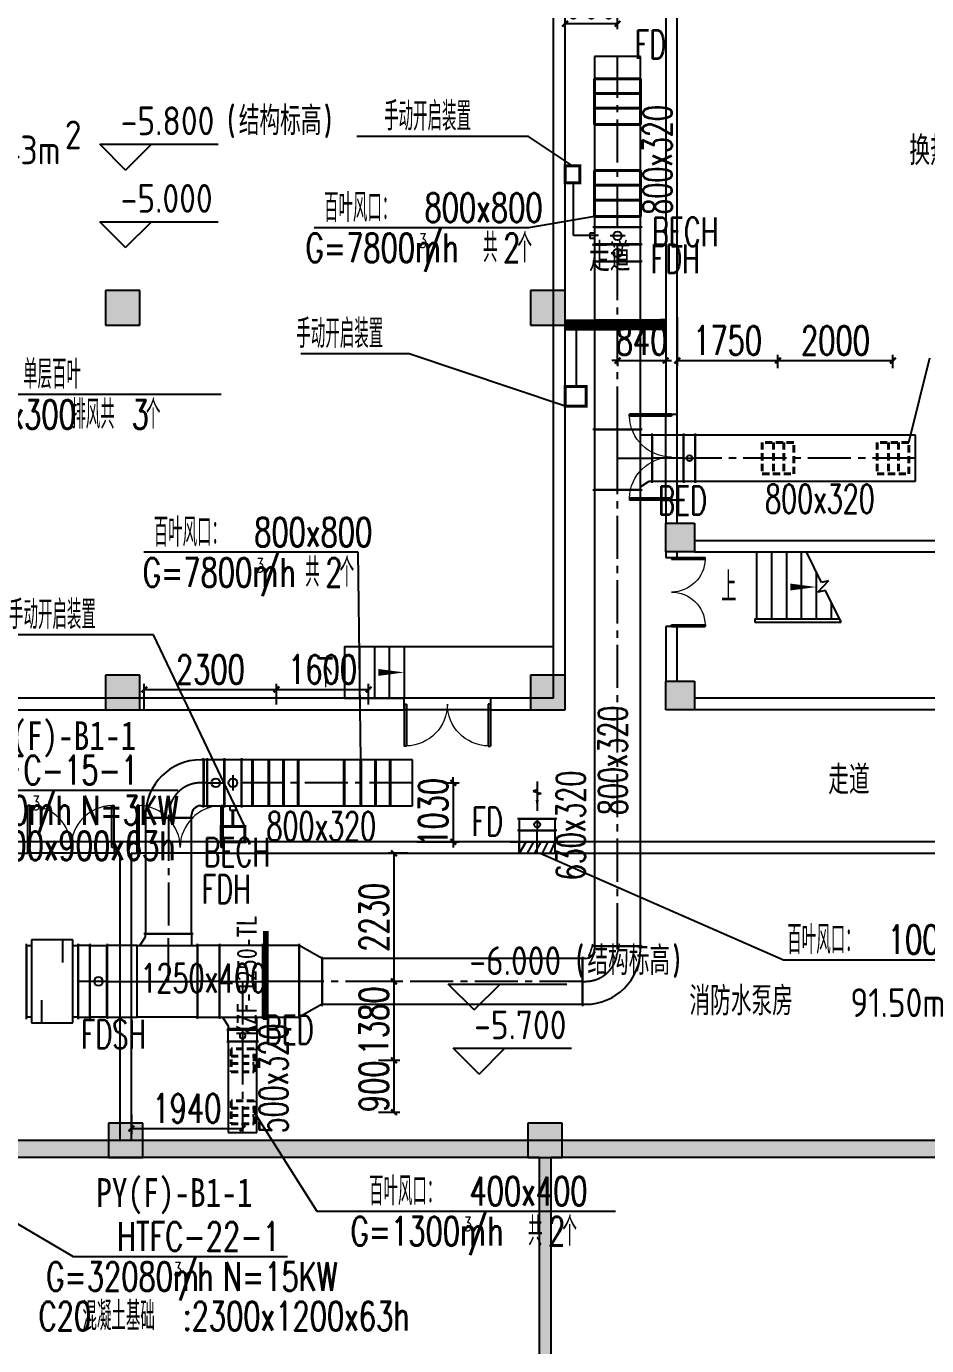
# Model space of a CAD drawing. Extents: x -70335 to 1144202, y 0 to 1100440.
# Drawn here: x 206316 to 221982, y 969083 to 992058 of the extents above; entities that cross this region are included whole.
import ezdxf
from ezdxf.enums import TextEntityAlignment as Align

# ---------------------------------------------------------------- set-up
doc = ezdxf.new("R2010")
doc.units = 0
doc.header["$LTSCALE"] = 1000
for name, pattern in [('3#-2016.03.21地下室建筑$0$HIDDEN2', [0.1875, 0.125, -0.0625]), ('CENTER2', [1.125, 0.75, -0.125, 0.125, -0.125]), ('DASH', [0.35, 0.25, -0.1])]:
    doc.linetypes.add(name, pattern=pattern)
for name, color, linetype in [('1-标注', 2, 'Continuous'), ('2-房间名称', 7, 'Continuous'), ('3-建筑', 7, 'Continuous'), ('3-淡显', 8, 'Continuous'), ('7-地暖标注', 7, 'Continuous'), ('A-WALL-MSNW', 253, 'Continuous'), ('DUCT-加压送风中心线', 5, 'CENTER2'), ('DUCT-加压送风法兰', 2, 'Continuous'), ('DUCT-加压送风管', 1, 'Continuous'), ('DUCT-加压送风管端线', 2, 'Continuous'), ('DUCT-加压送风阀门', 7, 'Continuous'), ('DUCT-排烟中心线', 5, 'CENTER2'), ('DUCT-排烟标注', 3, 'Continuous'), ('DUCT-排烟法兰', 4, 'Continuous'), ('DUCT-排烟管', 1, 'Continuous'), ('DUCT-排烟管端线', 4, 'Continuous'), ('DUCT-排烟阀门', 7, 'Continuous'), ('DUCT-排风风口', 7, 'Continuous'), ('FL', 7, 'Continuous'), ('L', 7, 'Continuous'), ('OTHER', 7, 'Continuous'), ('VRV-PIPE', 1, 'Continuous'), ('加压送风系统', 2, 'Continuous'), ('抗震支吊架', 2, 'Continuous'), ('标注-', 4, 'Continuous'), ('箭头', 7, 'Continuous')]:
    doc.layers.add(name, color=color, linetype=linetype)
doc.layers.add('阀门标注', color=6, linetype='Continuous', lineweight=0)
doc.styles.add('-黑体', font='', dxfattribs={"width": 0.8})
doc.styles.add('A_DIM', font='simplex.shx', dxfattribs={"width": 0.7, "bigfont": 'gbcbig.shx'})
doc.styles.add('kzcad', font='', dxfattribs={"width": 0.8})
doc.styles.get("Standard").update_dxf_attribs({"font": 'gbenor.shx', "bigfont": 'gbcbig.shx'})
doc.styles.add('XP-BZ', font='simplex.shx', dxfattribs={"width": 0.65, "bigfont": 'gbcbig.shx'})
doc.styles.add('设备标注', font='simplex.shx', dxfattribs={"width": 0.7, "bigfont": 'gbcbig.shx'})
doc.styles.get('-黑体').set_extended_font_data('SimHei')
doc.styles.get('kzcad').set_extended_font_data('SimSun')
doc.dimstyles.new('sm150', dxfattribs={"dimtxt": 500, "dimasz": 100, "dimexe": 100, "dimexo": 75, "dimgap": 100, "dimtad": 1, "dimdec": 0, "dimrnd": 10, "dimzin": 0, "dimdsep": 46, "dimtxsty": '设备标注', "dimblk": 'ARCHTICK', "dimcen": 0.09, "dimclrd": 4, "dimclre": 4, "dimclrt": 4, "dimadec": 0, "dimazin": 0, "dimtfac": 1, "dimtdec": 0, "dimtix": 1, "dimtmove": 2, "dimatfit": 3, "dimldrblk": 'ARCHTICK', "dimfxl": 800, "dimfxlon": 1, "dimtolj": 1, "dimtzin": 0, "dimarcsym": 0})

# ---------------------------------------------------------------- blocks, each defined once
blk = doc.blocks.new('_ArchTick')
at = {"color": 0, "linetype": 'ByBlock', "const_width": 0.4}
blk.add_lwpolyline([(-0.5, -0.5), (0.5, 0.5)], dxfattribs=at)
blk = doc.blocks.new('*D1126')
at = {"layer": '1-标注', "color": 4, "lineweight": -2, "transparency": 16777216}
for p, q in [((212954, 977657), (212613, 977657)), ((212713, 977657), (212713, 975426)), ((212737, 975426), (212613, 975426))]:
    blk.add_line(p, q, dxfattribs=at)
at = {"layer": 'Defpoints', "color": 0, "transparency": 16777216}
for p in [(213029, 977657), (212713, 975426), (213029, 975426, 3000)]:
    blk.add_point(p, dxfattribs=at)
at = {"layer": '1-标注', "color": 4, "lineweight": -2, "transparency": 16777216, "xscale": 100, "yscale": 100, "zscale": 100}
for p, rotation in [((212713, 977657), 90), ((212713, 975426), 270)]:
    blk.add_blockref('_ArchTick', p, dxfattribs=dict(at, rotation=rotation))
at = {"layer": '1-标注', "color": 4, "transparency": 16777216, "insert": (212363, 976542), "char_height": 500, "attachment_point": 5, "rotation": 90, "style": '设备标注'}
blk.add_mtext('\\A1;2230', dxfattribs=at)
blk = doc.blocks.new('*D1127')
at = {"layer": '1-标注', "color": 4, "lineweight": -2, "transparency": 16777216}
for p, q in [((212737, 975426), (212613, 975426)), ((212713, 975426), (212713, 974051)), ((212446, 974051), (212813, 974051))]:
    blk.add_line(p, q, dxfattribs=at)
at = {"layer": 'Defpoints', "color": 0, "transparency": 16777216}
for p in [(213029, 975426, 3000), (211475, 974051, 3000), (212713, 974051)]:
    blk.add_point(p, dxfattribs=at)
at = {"layer": '1-标注', "color": 4, "lineweight": -2, "transparency": 16777216, "xscale": 100, "yscale": 100, "zscale": 100}
for p, rotation in [((212713, 975426), 90), ((212713, 974051), 270)]:
    blk.add_blockref('_ArchTick', p, dxfattribs=dict(at, rotation=rotation))
at = {"layer": '1-标注', "color": 4, "transparency": 16777216, "insert": (212363, 974739), "char_height": 500, "attachment_point": 5, "rotation": 90, "style": '设备标注'}
blk.add_mtext('\\A1;1380', dxfattribs=at)
blk = doc.blocks.new('*D1128')
at = {"layer": '1-标注', "color": 4, "lineweight": -2, "transparency": 16777216}
for p, q in [((212446, 974051), (212813, 974051)), ((212713, 974051), (212713, 973147)), ((212446, 973147), (212813, 973147))]:
    blk.add_line(p, q, dxfattribs=at)
at = {"layer": 'Defpoints', "color": 0, "transparency": 16777216}
for p in [(211475, 974051, 3000), (211475, 973147, 3000), (212713, 973147)]:
    blk.add_point(p, dxfattribs=at)
at = {"layer": '1-标注', "color": 4, "lineweight": -2, "transparency": 16777216, "xscale": 100, "yscale": 100, "zscale": 100}
for p, rotation in [((212713, 974051), 90), ((212713, 973147), 270)]:
    blk.add_blockref('_ArchTick', p, dxfattribs=dict(at, rotation=rotation))
at = {"layer": '1-标注', "color": 4, "transparency": 16777216, "insert": (212363, 973599), "char_height": 500, "attachment_point": 5, "rotation": 90, "style": '设备标注'}
blk.add_mtext('\\A1;900', dxfattribs=at)
blk = doc.blocks.new('*D1129')
at = {"layer": '1-标注', "color": 4, "lineweight": -2, "transparency": 16777216}
for p, q in [((208367, 980157), (208367, 980610)), ((210668, 980246), (210668, 980610)), ((208367, 980510), (210668, 980510))]:
    blk.add_line(p, q, dxfattribs=at)
at = {"layer": 'Defpoints', "color": 0, "transparency": 16777216}
for p in [(210668, 980510), (208367, 980082), (210668, 979284, 3000)]:
    blk.add_point(p, dxfattribs=at)
at = {"layer": '1-标注', "color": 4, "lineweight": -2, "transparency": 16777216, "xscale": 100, "yscale": 100, "zscale": 100, "rotation": 180}
blk.add_blockref('_ArchTick', (208367, 980510), dxfattribs=at)
at = {"layer": '1-标注', "color": 4, "lineweight": -2, "transparency": 16777216, "xscale": 100, "yscale": 100, "zscale": 100}
blk.add_blockref('_ArchTick', (210668, 980510), dxfattribs=at)
at = {"layer": '1-标注', "color": 4, "transparency": 16777216, "insert": (209518, 980860), "char_height": 500, "attachment_point": 5, "style": '设备标注'}
blk.add_mtext('\\A1;2300', dxfattribs=at)
blk = doc.blocks.new('*D1130')
at = {"layer": '1-标注', "color": 4, "lineweight": -2, "transparency": 16777216}
for p, q in [((210668, 980321), (210668, 980610)), ((212271, 980246), (212271, 980610)), ((210668, 980510), (212271, 980510))]:
    blk.add_line(p, q, dxfattribs=at)
at = {"layer": 'Defpoints', "color": 0, "transparency": 16777216}
for p in [(212271, 980510), (210668, 980246), (212271, 979284, 3000)]:
    blk.add_point(p, dxfattribs=at)
at = {"layer": '1-标注', "color": 4, "lineweight": -2, "transparency": 16777216, "xscale": 100, "yscale": 100, "zscale": 100, "rotation": 180}
blk.add_blockref('_ArchTick', (210668, 980510), dxfattribs=at)
at = {"layer": '1-标注', "color": 4, "lineweight": -2, "transparency": 16777216, "xscale": 100, "yscale": 100, "zscale": 100}
blk.add_blockref('_ArchTick', (212271, 980510), dxfattribs=at)
at = {"layer": '1-标注', "color": 4, "transparency": 16777216, "insert": (211470, 980860), "char_height": 500, "attachment_point": 5, "style": '设备标注'}
blk.add_mtext('\\A1;1600', dxfattribs=at)
blk = doc.blocks.new('*D1131')
at = {"layer": '1-标注', "color": 4, "lineweight": -2, "transparency": 16777216}
for p, q in [((208142, 973102), (208142, 972765)), ((208142, 972865), (210078, 972865)), ((210078, 972914), (210078, 972965))]:
    blk.add_line(p, q, dxfattribs=at)
at = {"layer": 'Defpoints', "color": 0, "transparency": 16777216}
for p in [(208142, 973177), (210078, 972865), (210078, 972795, 3000)]:
    blk.add_point(p, dxfattribs=at)
at = {"layer": '1-标注', "color": 4, "lineweight": -2, "transparency": 16777216, "xscale": 100, "yscale": 100, "zscale": 100, "rotation": 180}
blk.add_blockref('_ArchTick', (208142, 972865), dxfattribs=at)
at = {"layer": '1-标注', "color": 4, "lineweight": -2, "transparency": 16777216, "xscale": 100, "yscale": 100, "zscale": 100}
blk.add_blockref('_ArchTick', (210078, 972865), dxfattribs=at)
at = {"layer": '1-标注', "color": 4, "transparency": 16777216, "insert": (209110, 973215), "char_height": 500, "attachment_point": 5, "style": '设备标注'}
blk.add_mtext('\\A1;1940', dxfattribs=at)
blk = doc.blocks.new('*D1132')
at = {"layer": '1-标注', "color": 4, "lineweight": -2, "transparency": 16777216}
for p, q in [((216604, 986238), (216504, 986238)), ((216604, 986258), (216604, 986138)), ((216604, 986238), (217442, 986238)), ((217442, 986317), (217442, 986138)), ((217442, 986238), (217542, 986238))]:
    blk.add_line(p, q, dxfattribs=at)
at = {"layer": 'Defpoints', "color": 0, "transparency": 16777216}
for p in [(216604, 986543, 3000), (217442, 986392), (217442, 986238)]:
    blk.add_point(p, dxfattribs=at)
at = {"layer": '1-标注', "color": 4, "lineweight": -2, "transparency": 16777216, "xscale": 100, "yscale": 100, "zscale": 100}
blk.add_blockref('_ArchTick', (216604, 986238), dxfattribs=at)
at = {"layer": '1-标注', "color": 4, "lineweight": -2, "transparency": 16777216, "xscale": 100, "yscale": 100, "zscale": 100, "rotation": 180}
blk.add_blockref('_ArchTick', (217442, 986238), dxfattribs=at)
at = {"layer": '1-标注', "color": 4, "transparency": 16777216, "insert": (217023, 986588), "char_height": 500, "attachment_point": 5, "style": '设备标注'}
blk.add_mtext('\\A1;840', dxfattribs=at)
blk = doc.blocks.new('*D1133')
at = {"layer": '1-标注', "color": 4, "lineweight": -2, "transparency": 16777216}
for p, q in [((217642, 986995), (217642, 986138)), ((217642, 986238), (219396, 986238)), ((219396, 986108), (219396, 986338))]:
    blk.add_line(p, q, dxfattribs=at)
at = {"layer": 'Defpoints', "color": 0, "transparency": 16777216}
for p in [(217642, 987070), (219396, 986238), (219396, 985652, 2600)]:
    blk.add_point(p, dxfattribs=at)
at = {"layer": '1-标注', "color": 4, "lineweight": -2, "transparency": 16777216, "xscale": 100, "yscale": 100, "zscale": 100, "rotation": 180}
blk.add_blockref('_ArchTick', (217642, 986238), dxfattribs=at)
at = {"layer": '1-标注', "color": 4, "lineweight": -2, "transparency": 16777216, "xscale": 100, "yscale": 100, "zscale": 100}
blk.add_blockref('_ArchTick', (219396, 986238), dxfattribs=at)
at = {"layer": '1-标注', "color": 4, "transparency": 16777216, "insert": (218519, 986588), "char_height": 500, "attachment_point": 5, "style": '设备标注'}
blk.add_mtext('\\A1;1750', dxfattribs=at)
blk = doc.blocks.new('*D1134')
at = {"layer": '1-标注', "color": 4, "lineweight": -2, "transparency": 16777216}
for p, q in [((219396, 986108), (219396, 986338)), ((219396, 986238), (221396, 986238)), ((221396, 986108), (221396, 986338))]:
    blk.add_line(p, q, dxfattribs=at)
at = {"layer": 'Defpoints', "color": 0, "transparency": 16777216}
for p in [(221396, 986238), (219396, 985652, 2600), (221396, 985652, 2600)]:
    blk.add_point(p, dxfattribs=at)
at = {"layer": '1-标注', "color": 4, "lineweight": -2, "transparency": 16777216, "xscale": 100, "yscale": 100, "zscale": 100, "rotation": 180}
blk.add_blockref('_ArchTick', (219396, 986238), dxfattribs=at)
at = {"layer": '1-标注', "color": 4, "lineweight": -2, "transparency": 16777216, "xscale": 100, "yscale": 100, "zscale": 100}
blk.add_blockref('_ArchTick', (221396, 986238), dxfattribs=at)
at = {"layer": '1-标注', "color": 4, "transparency": 16777216, "insert": (220396, 986588), "char_height": 500, "attachment_point": 5, "style": '设备标注'}
blk.add_mtext('\\A1;2000', dxfattribs=at)
blk = doc.blocks.new('*D1136')
at = {"layer": '1-标注', "color": 4, "lineweight": -2, "transparency": 16777216}
for p, q in [((213610, 978884), (213845, 978884)), ((213745, 978884), (213745, 978984)), ((213745, 978884), (213745, 977857)), ((213110, 977857), (213845, 977857)), ((213745, 977857), (213745, 977757))]:
    blk.add_line(p, q, dxfattribs=at)
at = {"layer": 'Defpoints', "color": 0, "transparency": 16777216}
for p in [(213035, 978884, 3000), (213035, 977857), (213745, 977857)]:
    blk.add_point(p, dxfattribs=at)
at = {"layer": '1-标注', "color": 4, "lineweight": -2, "transparency": 16777216, "xscale": 100, "yscale": 100, "zscale": 100}
for p, rotation in [((213745, 978884), 270), ((213745, 977857), 90)]:
    blk.add_blockref('_ArchTick', p, dxfattribs=dict(at, rotation=rotation))
at = {"layer": '1-标注', "color": 4, "transparency": 16777216, "insert": (213395, 978370), "char_height": 500, "attachment_point": 5, "rotation": 90, "style": '设备标注'}
blk.add_mtext('\\A1;1030', dxfattribs=at)
blk = doc.blocks.new('A$C7F19734B')
at = {"layer": 'FL'}
blk.add_line((64, 0), (64, 479), dxfattribs=at)
at = {"layer": 'L'}
blk.add_solid([(88, 303), (39, 303), (64, 479)], dxfattribs=at)
at = {"layer": 'OTHER'}
for p, q in [((-2, 195), (64, 216)), ((130, 159), (-2, 195)), ((64, 138), (130, 159))]:
    blk.add_line(p, q, dxfattribs=at)
blk = doc.blocks.new('A$C6E3E0467')
at = {"layer": '箭头', "color": 7, "xscale": -2.1260625, "yscale": 2.1260625, "zscale": 2.1260625, "rotation": 270}
blk.add_blockref('A$C7F19734B', (0, 0), dxfattribs=at)
blk = doc.blocks.new('$DorLib2D$00000002')
for p, q in [((-0.5, 0), (-0.5, 0.4875)), ((-0.475, 0.4875), (-0.5, 0.4875)), ((-0.475, 0), (-0.475, 0.4875)), ((0.475, 0), (0.475, 0.4875)), ((0.475, 0.4875), (0.5, 0.4875)), ((0.5, 0), (0.5, 0.4875)), ((-0.5, 0), (-0.475, 0)), ((0.5, 0), (0.475, 0))]:
    blk.add_line(p, q)
at = {"lineweight": 13}
for centre, start, end in [((-0.4875, 0), 0, 88.53072), ((0.4875, 0), 91.46928, 180)]:
    blk.add_arc(centre, 0.4875, start, end, dxfattribs=at)
blk = doc.blocks.new('*D2921')
at = {"layer": '1-标注', "color": 4, "lineweight": -2, "transparency": 16777216}
for p, q in [((222707, 984538), (223056, 984538)), ((222956, 984538), (222956, 983107)), ((222156, 983107), (223056, 983107))]:
    blk.add_line(p, q, dxfattribs=at)
at = {"layer": 'Defpoints', "color": 0, "transparency": 16777216}
for p in [(221792, 984538, 3000), (221792, 983107), (222956, 983107)]:
    blk.add_point(p, dxfattribs=at)
at = {"layer": '1-标注', "color": 4, "lineweight": -2, "transparency": 16777216, "xscale": 100, "yscale": 100, "zscale": 100}
for p, rotation in [((222956, 984538), 90), ((222956, 983107), 270)]:
    blk.add_blockref('_ArchTick', p, dxfattribs=dict(at, rotation=rotation))
at = {"layer": '1-标注', "color": 4, "transparency": 16777216, "insert": (222606, 983822), "char_height": 500, "attachment_point": 5, "rotation": 90, "style": '设备标注'}
blk.add_mtext('\\A1;1430', dxfattribs=at)
blk = doc.blocks.new('*D2927')
at = {"layer": '1-标注', "color": 4, "lineweight": -2, "transparency": 16777216}
for p, q in [((215692, 991737), (215692, 992204)), ((216604, 992104), (215692, 992104)), ((216604, 992008), (216604, 992204))]:
    blk.add_line(p, q, dxfattribs=at)
at = {"layer": 'Defpoints', "color": 0, "transparency": 16777216}
for p in [(215692, 992104), (215692, 991662), (216604, 991534, 3000)]:
    blk.add_point(p, dxfattribs=at)
at = {"layer": '1-标注', "color": 4, "lineweight": -2, "transparency": 16777216, "xscale": 100, "yscale": 100, "zscale": 100, "rotation": 180}
blk.add_blockref('_ArchTick', (215692, 992104), dxfattribs=at)
at = {"layer": '1-标注', "color": 4, "lineweight": -2, "transparency": 16777216, "xscale": 100, "yscale": 100, "zscale": 100}
blk.add_blockref('_ArchTick', (216604, 992104), dxfattribs=at)
at = {"layer": '1-标注', "color": 4, "transparency": 16777216, "insert": (216148, 992454), "char_height": 500, "attachment_point": 5, "style": '设备标注'}
blk.add_mtext('\\A1;900', dxfattribs=at)
blk = doc.blocks.new('00000593Cent')
at = {"lineweight": -2}
blk.add_line((-218.75, 0), (218.75, 0), dxfattribs=at)
at = {"color": 0, "linetype": 'ByBlock', "lineweight": -2}
blk.add_circle((0, 0), 125, dxfattribs=at)
blk = doc.blocks.new('00000593Body')
at = {"color": 0, "linetype": 'ByBlock', "lineweight": -2}
for p, q in [((250, 500), (-250, 500)), ((-250, -500), (-250, 500)), ((250, -500), (250, 500)), ((-250, -500), (250, -500))]:
    blk.add_line(p, q, dxfattribs=at)
blk = doc.blocks.new('00000596Cent')
at = {"lineweight": -2}
blk.add_line((0, 218.75), (0, -218.75), dxfattribs=at)
at = {"color": 0, "linetype": 'ByBlock', "lineweight": -2}
blk.add_circle((0, 0), 125, dxfattribs=at)
blk = doc.blocks.new('00000596Body')
at = {"color": 0, "linetype": 'ByBlock', "lineweight": -2}
for p, q in [((-250, -500), (-250, 500)), ((250, 500), (-250, 500)), ((250, -500), (250, 500)), ((-250, -500), (250, -500)), ((-83, -600), (-83, -500)), ((83, -500), (83, -600)), ((83, -600), (-83, -600))]:
    blk.add_line(p, q, dxfattribs=at)
blk = doc.blocks.new('00000599Cent')
for p, q in [((-200, 600), (-200, -600)), ((200, 600), (-200, 600)), ((100, 600), (100, 270)), ((200, -600), (200, 600)), ((-100, -600), (-100, -270)), ((-200, -600), (200, -600))]:
    blk.add_line(p, q)
blk = doc.blocks.new('00000599Body')
for p, q in [((-250, -525), (-250, 525)), ((250, 525), (250, -525)), ((-250, 500), (-200, 500)), ((200, 500), (250, 500)), ((-200, -500), (-250, -500)), ((250, -500), (200, -500))]:
    blk.add_line(p, q)
blk = doc.blocks.new('$风口$00000150')
for p, q in [((200, 450), (200, -450)), ((0, 300), (0, -300)), ((0, 300), (200, 300)), ((0, 295), (200, 184)), ((0, 159), (200, 55)), ((0, 36), (200, -65)), ((0, -88), (200, -184)), ((0, -218), (193, -300)), ((0, -300), (200, -300))]:
    blk.add_line(p, q)

msp = doc.modelspace()

# ---------------------------------------------------------------- hatches: boundary and pattern name
at = {"layer": '3-淡显'}
h = msp.add_hatch(color=256, dxfattribs=at)
h.dxf.hatch_style = 1
h.paths.add_polyline_path([(208291.7, 987456.6), (207691.7, 987456.6), (207691.7, 986856.6), (208291.7, 986856.6)])
h = msp.add_hatch(color=256, dxfattribs=at)
h.dxf.hatch_style = 1
h.paths.add_polyline_path([(215691.7, 987456.6), (215091.7, 987456.6), (215091.7, 986856.6), (215691.7, 986856.6)])
h = msp.add_hatch(color=256, dxfattribs=at)
h.dxf.hatch_style = 1
h.paths.add_polyline_path([(217441.7, 983406.6), (217441.7, 982906.6), (217941.7, 982906.6), (217941.7, 983406.6)])
for points in [[(217441.7, 982906.6), (217941.7, 982906.6), (217941.7, 983406.6), (217441.7, 983406.6)], [(217441.7, 980156.6), (217941.7, 980156.6), (217941.7, 980656.6), (217441.7, 980656.6)], [(208041.7, 972356.6), (208041.7, 972656.6), (201041.7, 972656.6), (201041.7, 972356.6)], [(215341.7, 972456.6), (215341.7, 972656.6), (208041.7, 972656.6), (208041.7, 972356.6), (215241.7, 972356.6)], [(223208.4, 972456.6), (223241.7, 972656.6), (215341.7, 972656.6), (215341.7, 972456.6), (215441.7, 972356.6), (223041.7, 972356.6)], [(215341.7, 972456.6), (215241.7, 972356.6), (215241.7, 967306.6), (215441.7, 967056.6), (215441.7, 972356.6)]]:
    msp.add_hatch(color=256, dxfattribs=at).paths.add_polyline_path(points)
h = msp.add_hatch(color=256, dxfattribs=at)
h.dxf.hatch_style = 1
h.paths.add_polyline_path([(208291.7, 980756.6), (207691.7, 980756.6), (207691.7, 980156.6), (208291.7, 980156.6)])
h = msp.add_hatch(color=256, dxfattribs=at)
h.dxf.hatch_style = 1
h.paths.add_polyline_path([(215691.7, 980756.6), (215091.7, 980756.6), (215091.7, 980156.6), (215691.7, 980156.6)])
h = msp.add_hatch(color=256, dxfattribs=at)
h.dxf.hatch_style = 1
h.paths.add_polyline_path([(217441.7, 980156.6), (217941.7, 980156.6), (217941.7, 980656.6), (217441.7, 980656.6)])
h = msp.add_hatch(color=256, dxfattribs=at)
h.dxf.hatch_style = 1
h.paths.add_polyline_path([(208341.7, 972956.6), (207741.7, 972956.6), (207741.7, 972356.6), (208341.7, 972356.6)])
h = msp.add_hatch(color=256, dxfattribs=at)
h.dxf.hatch_style = 1
h.paths.add_polyline_path([(215641.7, 972956.6), (215041.7, 972956.6), (215041.7, 972356.6), (215641.7, 972356.6)])

# ---------------------------------------------------------------- linework, layer by layer
at = {"color": 3, "lineweight": 40}
for p, q in [((217004.4, 991147.4, 3000), (216204.4, 991147.4, 3000)), ((216204.4, 991147.4, 3000), (216204.4, 990347.4, 3000)), ((217004.4, 990347.4, 3000), (217004.4, 991147.4, 3000)), ((216204.4, 990890.5, 3000), (217004.4, 990890.5, 3000)), ((216204.4, 990633.7, 3000), (217004.4, 990633.7, 3000)), ((216204.4, 990347.4, 3000), (217004.4, 990347.4, 3000)), ((217004.4, 989547.4, 3000), (216204.4, 989547.4, 3000)), ((216204.4, 989547.4, 3000), (216204.4, 988747.4, 3000)), ((217004.4, 988747.4, 3000), (217004.4, 989547.4, 3000)), ((216204.4, 989290.5, 3000), (217004.4, 989290.5, 3000)), ((216204.4, 989033.7, 3000), (217004.4, 989033.7, 3000)), ((216204.4, 988747.4, 3000), (217004.4, 988747.4, 3000)), ((210248.1, 979284.2, 3000), (210248.1, 978484.2, 3000)), ((210534.4, 979284.2, 3000), (210534.4, 978484.2, 3000)), ((210791.2, 979284.2, 3000), (210791.2, 978484.2, 3000)), ((211048.1, 978484.2, 3000), (211048.1, 979284.2, 3000)), ((211848.1, 979284.2, 3000), (211848.1, 978484.2, 3000)), ((212134.4, 979284.2, 3000), (212134.4, 978484.2, 3000)), ((212391.2, 979284.2, 3000), (212391.2, 978484.2, 3000)), ((212648.1, 978484.2, 3000), (212648.1, 979284.2, 3000))]:
    msp.add_line(p, q, dxfattribs=at)
at = {"color": 3, "linetype": '3#-2016.03.21地下室建筑$0$HIDDEN2', "lineweight": 40}
for p, q in [((219121.4, 984812.8, 2600), (219121.4, 984262.8, 2600)), ((219671.4, 984812.8, 2600), (219121.4, 984812.8, 2600)), ((219318.3, 984812.8, 2600), (219318.3, 984262.8, 2600)), ((219494.8, 984812.8, 2600), (219494.8, 984262.8, 2600)), ((219671.4, 984262.8, 2600), (219671.4, 984812.8, 2600)), ((221121.4, 984812.8, 2600), (221121.4, 984262.8, 2600)), ((221671.4, 984812.8, 2600), (221121.4, 984812.8, 2600)), ((221318.3, 984812.8, 2600), (221318.3, 984262.8, 2600)), ((221494.8, 984812.8, 2600), (221494.8, 984262.8, 2600)), ((221671.4, 984262.8, 2600), (221671.4, 984812.8, 2600)), ((219121.4, 984262.8, 2600), (219671.4, 984262.8, 2600)), ((221121.4, 984262.8, 2600), (221671.4, 984262.8, 2600)), ((210278.1, 974251.1, 3000), (209878.1, 974251.1, 3000)), ((209878.1, 974251.1, 3000), (209878.1, 973851.1, 3000)), ((210278.1, 973851.1, 3000), (210278.1, 974251.1, 3000)), ((209878.1, 974122.7, 3000), (210278.1, 974122.7, 3000)), ((209878.1, 973994.2, 3000), (210278.1, 973994.2, 3000)), ((209878.1, 973851.1, 3000), (210278.1, 973851.1, 3000)), ((210278.1, 973347.2, 3000), (209878.1, 973347.2, 3000)), ((209878.1, 973347.2, 3000), (209878.1, 972947.2, 3000)), ((210278.1, 972947.2, 3000), (210278.1, 973347.2, 3000)), ((209878.1, 973218.8, 3000), (210278.1, 973218.8, 3000)), ((209878.1, 973090.4, 3000), (210278.1, 973090.4, 3000)), ((209878.1, 972947.2, 3000), (210278.1, 972947.2, 3000))]:
    msp.add_line(p, q, dxfattribs=at)
at = {"layer": '2-房间名称'}
for p, q in [((208041.7, 989555.8), (207591.7, 990005.8)), ((207591.7, 990005.8), (209651.7, 990005.8)), ((208041.7, 989555.8), (208491.7, 990005.8)), ((208041.7, 988204.6), (207591.7, 988654.6)), ((207591.7, 988654.6), (209651.7, 988654.6)), ((208041.7, 988204.6), (208491.7, 988654.6)), ((214108.6, 974929), (213658.6, 975379)), ((213658.6, 975379), (215718.6, 975379)), ((214108.6, 974929), (214558.6, 975379)), ((214193.1, 973811), (213743.1, 974261)), ((213743.1, 974261), (215803.1, 974261)), ((214193.1, 973811), (214643.1, 974261))]:
    msp.add_line(p, q, dxfattribs=at)
at = {"layer": '3-建筑'}
for p, q in [((215691.7, 980156.6), (215691.7, 998306.6)), ((215491.7, 980356.6), (215491.7, 998106.6)), ((217441.7, 995906.6), (217441.7, 985306.6)), ((217641.7, 985306.6), (217641.7, 995906.6)), ((217441.7, 985306.6), (217641.7, 985306.6)), ((217441.7, 983806.6), (217441.7, 985306.6)), ((217641.7, 983806.6), (217641.7, 985306.6)), ((217641.7, 983806.6), (217441.7, 983806.6)), ((217441.7, 983806.6), (217441.7, 983406.6)), ((217641.7, 983406.6), (217641.7, 983806.6)), ((217441.7, 982906.6), (217441.7, 982806.6)), ((217641.7, 982806.6), (217641.7, 982906.6)), ((217941.7, 983106.6), (223841.7, 983106.6)), ((217941.7, 982906.6), (223641.7, 982906.6)), ((219021.7, 982906.6), (219890.4, 982906.6)), ((219021.7, 982906.6), (219021.7, 981741.6)), ((219281.7, 982906.6), (219281.7, 981741.6)), ((219541.7, 982906.6), (219541.7, 981741.6)), ((219801.7, 982906.6), (219801.7, 981741.6)), ((220152, 982374.8), (219890.4, 982906.6)), ((217441.7, 982806.6), (217641.7, 982806.6)), ((220061.7, 982558.4), (220061.7, 981741.6)), ((220090.1, 982205.2), (220276.3, 982399.3)), ((220222.5, 982231.4), (220090.1, 982205.2)), ((220276.3, 982399.3), (220152, 982374.8)), ((220493, 981681.6), (220222.5, 982231.4)), ((220321.7, 982029.9), (220321.7, 981741.6)), ((217641.7, 981606.6), (217441.7, 981606.6)), ((217441.7, 981606.6), (217441.7, 980656.6)), ((217641.7, 980656.6), (217641.7, 981606.6)), ((218991.7, 981741.6), (220463.5, 981741.6)), ((218991.7, 981741.6), (218991.7, 981681.6)), ((218991.7, 981681.6), (220493, 981681.6)), ((219021.7, 981681.6), (220493, 981681.6)), ((211851.7, 981256.6), (215491.7, 981256.6)), ((211851.7, 981256.6), (212891.7, 981256.6)), ((211851.7, 981256.6), (211851.7, 980356.6)), ((212111.7, 981256.6), (212111.7, 980356.6)), ((212371.7, 981256.6), (212371.7, 980356.6)), ((212631.7, 981256.6), (212631.7, 980356.6)), ((212891.7, 981256.6), (212891.7, 980356.6)), ((212891.7, 980356.6), (200341.7, 980356.6)), ((200341.7, 980156.6), (212891.7, 980156.6)), ((211851.7, 980356.6), (212891.7, 980356.6)), ((214391.7, 980356.6), (212891.7, 980356.6)), ((212891.7, 980156.6), (212891.7, 980356.6)), ((214391.7, 980156.6), (212891.7, 980156.6)), ((215491.7, 980356.6), (214391.7, 980356.6)), ((214391.7, 980356.6), (214391.7, 980156.6)), ((214391.7, 980156.6), (215691.7, 980156.6)), ((223641.7, 980356.6), (217941.7, 980356.6)), ((223741.7, 980156.6), (217941.7, 980156.6)), ((206341.7, 977856.6), (201041.7, 977856.6)), ((206341.7, 977656.6), (206341.7, 977856.6)), ((207841.7, 977856.6), (206341.7, 977856.6)), ((208041.7, 977856.6), (207841.7, 977856.6)), ((207841.7, 977856.6), (207841.7, 977656.6)), ((208241.7, 977856.6), (208041.7, 977856.6)), ((208241.7, 977656.6), (208241.7, 977856.6)), ((209741.7, 977856.6), (208241.7, 977856.6)), ((224241.7, 977856.6), (209741.7, 977856.6)), ((209741.7, 977856.6), (209741.7, 977656.6)), ((201141.7, 977656.6), (206341.7, 977656.6)), ((207841.7, 977656.6), (206341.7, 977656.6)), ((207841.7, 977656.6), (207941.7, 977656.6)), ((207941.7, 977656.6), (207941.7, 972656.6)), ((208141.7, 977656.6), (208241.7, 977656.6)), ((208141.7, 977656.6), (208141.7, 972656.6)), ((209741.7, 977656.6), (208241.7, 977656.6)), ((209741.7, 977656.6), (224241.7, 977656.6)), ((208041.7, 972656.6), (201041.7, 972656.6)), ((215341.7, 972656.6), (208041.7, 972656.6)), ((223241.7, 972656.6), (215341.7, 972656.6)), ((208041.7, 972356.6), (201041.7, 972356.6)), ((215241.7, 972356.6), (208041.7, 972356.6)), ((215241.7, 972356.6), (215241.7, 967306.6)), ((215441.7, 972356.6), (215441.7, 967056.6)), ((223041.7, 972356.6), (215441.7, 972356.6))]:
    msp.add_line(p, q, dxfattribs=at)
for points in [[(218891.7, 982294.1, 0, 0, 0), (220061.7, 982294.1, 0, 120, 0), (219611.7, 982294.1, 0, 0, 0)], [(211851.7, 980806.6, 0, 0, 0), (212891.7, 980806.6, 0, 120, 0), (212441.7, 980806.6, 0, 0, 0)]]:
    msp.add_lwpolyline(points, format="xyseb", dxfattribs=at)
at = {"layer": '3-淡显'}
for p, q in [((208291.7, 987456.6), (207691.7, 987456.6)), ((207691.7, 987456.6), (207691.7, 986856.6)), ((208291.7, 986856.6), (208291.7, 987456.6)), ((215691.7, 987456.6), (215091.7, 987456.6)), ((215091.7, 987456.6), (215091.7, 986856.6)), ((215691.7, 986856.6), (215691.7, 987456.6)), ((207691.7, 986856.6), (208291.7, 986856.6)), ((215091.7, 986856.6), (215691.7, 986856.6)), ((217441.7, 982906.6), (217441.7, 983406.6)), ((217441.7, 983406.6), (217941.7, 983406.6)), ((217941.7, 983406.6), (217941.7, 982906.6)), ((217941.7, 982906.6), (217441.7, 982906.6)), ((208291.7, 980756.6), (207691.7, 980756.6)), ((207691.7, 980756.6), (207691.7, 980156.6)), ((208291.7, 980156.6), (208291.7, 980756.6)), ((215691.7, 980756.6), (215091.7, 980756.6)), ((215091.7, 980756.6), (215091.7, 980156.6)), ((215691.7, 980156.6), (215691.7, 980756.6)), ((217441.7, 980156.6), (217441.7, 980656.6)), ((217441.7, 980656.6), (217941.7, 980656.6)), ((217941.7, 980656.6), (217941.7, 980156.6)), ((207691.7, 980156.6), (208291.7, 980156.6)), ((215091.7, 980156.6), (215691.7, 980156.6)), ((217941.7, 980156.6), (217441.7, 980156.6)), ((208341.7, 972956.6), (207741.7, 972956.6)), ((207741.7, 972956.6), (207741.7, 972356.6)), ((208341.7, 972356.6), (208341.7, 972956.6)), ((215641.7, 972956.6), (215041.7, 972956.6)), ((215041.7, 972956.6), (215041.7, 972356.6)), ((215641.7, 972356.6), (215641.7, 972956.6)), ((207741.7, 972356.6), (208341.7, 972356.6)), ((215041.7, 972356.6), (215641.7, 972356.6))]:
    msp.add_line(p, q, dxfattribs=at)
at = {"layer": 'A-WALL-MSNW', "color": 4, "linetype": 'DASH', "ltscale": 2, "const_width": 200}
msp.add_lwpolyline([(215691.7, 986856.6), (217441.7, 986865.4)], dxfattribs=at)
at = {"layer": 'DUCT-加压送风中心线'}
for p, q in [((216604.4, 988562.6), (216604.4, 991534)), ((216604.4, 985038), (216604.4, 987961.6)), ((216604.4, 984537.8), (216604.4, 985037.8)), ((216604.4, 983987.8), (216604.4, 984537.8)), ((216604.4, 984537.8), (217204.4, 984537.8)), ((217754.1, 984537.8), (217204.6, 984537.8)), ((221791.5, 984537.8), (217954.5, 984537.8)), ((216604.4, 976036.6), (216604.4, 983987.6)), ((209400.6, 978884.2), (209350.6, 978884.2)), ((209459.9, 978884.2), (209400.8, 978884.2)), ((213034.7, 978884.2), (210060.7, 978884.2)), ((208790.6, 978324.2), (208790.6, 978274.2)), ((208790.6, 978274), (208790.6, 976251.6)), ((208790.6, 975426.4), (208790.6, 976251.4)), ((216604.4, 975986.4), (216604.4, 976036.4)), ((207418.2, 975426.4), (207216.1, 975426.4)), ((207718.6, 975426.4), (208240.6, 975426.4)), ((208240.6, 975426.4), (208790.6, 975426.4)), ((208790.6, 975426.4), (209290.6, 975426.4)), ((209677.9, 975426.4), (209290.8, 975426.4)), ((209678.1, 975426.4), (210078.1, 975426.4)), ((210078.1, 975426.4), (210428.1, 975426.4)), ((210078.1, 975426.4), (210078.1, 974601.4)), ((211063.1, 975426.4), (210428.3, 975426.4)), ((211463.3, 975426.4), (211063.3, 975426.4)), ((215994.2, 975426.4), (211463.5, 975426.4)), ((215994.4, 975426.4), (216044.4, 975426.4)), ((210078.1, 974580.4), (210078.1, 974601.4)), ((210078.1, 974380), (210078.1, 972795))]:
    msp.add_line(p, q, dxfattribs=at)
for centre, start, end in [((209350.6, 978324.2), 90, 180), ((216044.4, 975986.4), 270, 360)]:
    msp.add_arc(centre, 560, start, end, dxfattribs=at)
at = {"layer": 'DUCT-加压送风法兰'}
for p, q in [((217034.4, 988562.5), (216174.4, 988562.5)), ((217034.4, 988262.3), (216174.4, 988262.3)), ((217034.4, 988262.1), (216174.4, 988262.1)), ((217034.4, 988261.9), (216174.4, 988261.9)), ((217034.4, 987961.7), (216174.4, 987961.7)), ((217034.4, 985037.9), (216174.4, 985037.9)), ((217204.5, 984107.8), (217204.5, 984967.8)), ((217754.2, 984967.8), (217754.2, 984107.8)), ((217954.4, 984967.8), (217954.4, 984107.8)), ((216174.4, 983987.7), (217034.4, 983987.7)), ((209400.7, 978454.2), (209400.7, 979314.2)), ((209460, 979314.2), (209460, 978454.2)), ((209760.2, 979314.2), (209760.2, 978454.2)), ((209760.4, 979314.2), (209760.4, 978454.2)), ((210060.6, 979314.2), (210060.6, 978454.2)), ((208360.6, 978274.1), (209220.6, 978274.1)), ((209220.6, 976251.5), (208360.6, 976251.5)), ((207216, 974771.4), (207216, 976081.4)), ((207418.3, 976081.4), (207418.3, 974771.4)), ((207718.5, 976081.4), (207718.5, 974771.4)), ((209290.7, 974771.4), (209290.7, 976081.4)), ((209678, 976081.4), (209678, 974771.4)), ((210428.2, 974771.4), (210428.2, 976081.4)), ((211063.2, 976081.4), (211063.2, 974771.4)), ((217034.4, 976036.5), (216174.4, 976036.5)), ((211463.4, 974996.4), (211463.4, 975856.4)), ((215994.3, 975856.4), (215994.3, 974996.4)), ((209803.1, 974580.5), (210353.1, 974580.5)), ((210353.1, 974580.3), (209803.1, 974580.3)), ((210353.1, 974380.3), (209803.1, 974380.3)), ((210353.1, 974380.1), (209803.1, 974380.1)), ((209803.1, 974380.1), (210353.1, 974380.1))]:
    msp.add_line(p, q, dxfattribs=at)
at = {"layer": 'DUCT-加压送风管'}
for p, q in [((217004.4, 991534), (216204.4, 991534)), ((216204.4, 991534), (216204.4, 988562.6)), ((217004.4, 988562.6), (217004.4, 991534)), ((216204.4, 988562.6), (217004.4, 988562.6)), ((217004.4, 987961.6), (216204.4, 987961.6)), ((216204.4, 987961.6), (216204.4, 985038)), ((217004.4, 985038), (217004.4, 987961.6)), ((216204.4, 985038), (217004.4, 985038)), ((216204.4, 985037.8), (216204.4, 983987.8)), ((217004.4, 984937.8), (217004.4, 985037.8)), ((217204.4, 984937.8), (217004.4, 984937.8)), ((217004.4, 984037.8), (217004.4, 984937.8)), ((217754.1, 984937.8), (217204.6, 984937.8)), ((217204.6, 984937.8), (217204.6, 984137.8)), ((217754.1, 984137.8), (217754.1, 984937.8)), ((221791.5, 984937.8), (217954.5, 984937.8)), ((217954.5, 984937.8), (217954.5, 984137.8)), ((221791.5, 984137.8), (221791.5, 984937.8)), ((217004.4, 984037.8), (217154.4, 984137.8)), ((217154.4, 984137.8), (217204.4, 984137.8)), ((217204.6, 984137.8), (217754.1, 984137.8)), ((217954.5, 984137.8), (221791.5, 984137.8)), ((217004.4, 983987.6), (216204.4, 983987.6)), ((216204.4, 983987.6), (216204.4, 976036.6)), ((217004.4, 983987.8), (217004.4, 984037.8)), ((217004.4, 976036.6), (217004.4, 983987.6)), ((209400.6, 979284.2), (209350.6, 979284.2)), ((209459.9, 979284.2), (209400.8, 979284.2)), ((209400.8, 979284.2), (209400.8, 978484.2)), ((209459.9, 978484.2), (209459.9, 979284.2)), ((213034.7, 979284.2), (210060.7, 979284.2)), ((210060.7, 979284.2), (210060.7, 978484.2)), ((213034.7, 978484.2), (213034.7, 979284.2)), ((208390.6, 978324.2), (208390.6, 978274.2)), ((209190.6, 978274.2), (209190.6, 978324.2)), ((209350.6, 978484.2), (209400.6, 978484.2)), ((209400.8, 978484.2), (209459.9, 978484.2)), ((210060.7, 978484.2), (213034.7, 978484.2)), ((208390.6, 978274), (208390.6, 976251.6)), ((209190.6, 978274), (208390.6, 978274)), ((209190.6, 976251.6), (209190.6, 978274)), ((208390.6, 976251.6), (209190.6, 976251.6)), ((208390.6, 976201.4), (208390.6, 976251.4)), ((209190.6, 976251.4), (209190.6, 976051.4)), ((207418.2, 976051.4), (207216.1, 976051.4)), ((207216.1, 976051.4), (207216.1, 974801.4)), ((207418.2, 974801.4), (207418.2, 976051.4)), ((208240.6, 976051.4), (207718.6, 976051.4)), ((207718.6, 976051.4), (207718.6, 974801.4)), ((208240.6, 976051.4), (208290.6, 976051.4)), ((208240.6, 974801.4), (208240.6, 976051.4)), ((208290.6, 976051.4), (208390.6, 976201.4)), ((208290.6, 976051.4), (209190.6, 976051.4)), ((209190.6, 976051.4), (209290.6, 976051.4)), ((209677.9, 976051.4), (209290.8, 976051.4)), ((209290.8, 976051.4), (209290.8, 974801.4)), ((209677.9, 974801.4), (209677.9, 976051.4)), ((210428.1, 976051.4), (209678.1, 976051.4)), ((211063.1, 976051.4), (210428.3, 976051.4)), ((210428.3, 976051.4), (210428.3, 974801.4)), ((211063.1, 974801.4), (211063.1, 976051.4)), ((211463.3, 975826.4), (211063.3, 976051.4)), ((216204.4, 976036.6), (217004.4, 976036.6)), ((216204.4, 976036.4), (216204.4, 975986.4)), ((217004.4, 975986.4), (217004.4, 976036.4)), ((215994.2, 975826.4), (211463.5, 975826.4)), ((211463.5, 975826.4), (211463.5, 975026.4)), ((215994.2, 975026.4), (215994.2, 975826.4)), ((216044.4, 975826.4), (215994.4, 975826.4)), ((211463.3, 975026.4), (211063.3, 974801.4)), ((211463.5, 975026.4), (215994.2, 975026.4)), ((215994.4, 975026.4), (216044.4, 975026.4)), ((207216.1, 974801.4), (207418.2, 974801.4)), ((207718.6, 974801.4), (208240.6, 974801.4)), ((209290.6, 974801.4), (208240.6, 974801.4)), ((209290.8, 974801.4), (209677.9, 974801.4)), ((209678.1, 974801.4), (209728.1, 974801.4)), ((209728.1, 974801.4), (209828.1, 974651.4)), ((209728.1, 974801.4), (210328.1, 974801.4)), ((209828.1, 974651.4), (209828.1, 974601.4)), ((210328.1, 974601.4), (210328.1, 974801.4)), ((210328.1, 974801.4), (210428.1, 974801.4)), ((210428.3, 974801.4), (211063.1, 974801.4)), ((210328.1, 974601.4), (209828.1, 974601.4)), ((209828.1, 974601.4), (209828.1, 974580.4)), ((210328.1, 974580.4), (210328.1, 974601.4)), ((209828.1, 974380), (209828.1, 972795)), ((210328.1, 974380), (209828.1, 974380)), ((210328.1, 972795), (210328.1, 974380)), ((209828.1, 972795), (210328.1, 972795))]:
    msp.add_line(p, q, dxfattribs=at)
for centre, radius, start, end in [((209350.6, 978324.2), 960, 90, 180), ((209350.6, 978324.2), 160, 90, 180), ((216044.4, 975986.4), 960, 270, 0), ((216044.4, 975986.4), 160, 270, 360)]:
    msp.add_arc(centre, radius, start, end, dxfattribs=at)
at = {"layer": 'DUCT-加压送风管端线'}
for p, q in [((217004.4, 988562.4), (216204.4, 988562.4)), ((217004.4, 988262.4), (216204.4, 988262.4)), ((216204.4, 988261.8), (217004.4, 988261.8)), ((216204.4, 987961.8), (217004.4, 987961.8)), ((217004.4, 985037.8), (216204.4, 985037.8)), ((217204.4, 984137.8), (217204.4, 984937.8)), ((217754.3, 984937.8), (217754.3, 984137.8)), ((217954.3, 984937.8), (217954.3, 984137.8)), ((216204.4, 983987.8), (217004.4, 983987.8)), ((209400.6, 979284.2), (209400.6, 978484.2)), ((209460.1, 979284.2), (209460.1, 978484.2)), ((209760.1, 979284.2), (209760.1, 978484.2)), ((209760.5, 979284.2), (209760.5, 978484.2)), ((210060.5, 979284.2), (210060.5, 978484.2)), ((208390.6, 978274.2), (209190.6, 978274.2)), ((208390.6, 976251.4), (209190.6, 976251.4)), ((206315.9, 976051.4), (206315.9, 974801.4)), ((207215.9, 976051.4), (207215.9, 974801.4)), ((207418.4, 976051.4), (207418.4, 974801.4)), ((207718.4, 976051.4), (207718.4, 974801.4)), ((208240.6, 974801.4), (208240.6, 976051.4)), ((209290.6, 976051.4), (209290.6, 974801.4)), ((209678.1, 976051.4), (209678.1, 974801.4)), ((210428.1, 974801.4), (210428.1, 976051.4)), ((211063.3, 976051.4), (211063.3, 974801.4)), ((217004.4, 976036.4), (216204.4, 976036.4)), ((211463.3, 975026.4), (211463.3, 975826.4)), ((215994.4, 975026.4), (215994.4, 975826.4)), ((209828.1, 974601.4), (210328.1, 974601.4)), ((209828.1, 974580.4), (210328.1, 974580.4)), ((209828.1, 974580.2), (210328.1, 974580.2)), ((209828.1, 974380.2), (210328.1, 974380.2))]:
    msp.add_line(p, q, dxfattribs=at)
at = {"layer": 'DUCT-排烟中心线'}
msp.add_line((215204.7, 977656.6), (215204.7, 978056.4), dxfattribs=at)
at = {"layer": 'DUCT-排烟法兰'}
for p, q in [((215549.7, 978256.7), (214859.7, 978256.7)), ((215549.7, 978056.5), (214859.7, 978056.5))]:
    msp.add_line(p, q, dxfattribs=at)
at = {"layer": 'DUCT-排烟管'}
for p, q in [((215519.7, 978056.4), (214889.7, 978056.4)), ((214889.7, 978056.4), (214889.7, 977656.6)), ((215519.7, 977656.6), (215519.7, 978056.4)), ((214889.7, 977656.6), (215519.7, 977656.6))]:
    msp.add_line(p, q, dxfattribs=at)
at = {"layer": 'DUCT-排烟管端线'}
for p, q in [((215519.7, 978256.6), (214889.7, 978256.6)), ((215519.7, 978056.6), (214889.7, 978056.6))]:
    msp.add_line(p, q, dxfattribs=at)
at = {"layer": 'VRV-PIPE', "linetype": 'Continuous'}
for p, q in [((215836.3, 988413.8), (215836.3, 989331.7)), ((216274.7, 988413.8), (215836.3, 988413.8)), ((215884.4, 986857.6), (215884.4, 985784.4))]:
    msp.add_line(p, q, dxfattribs=at)
at = {"layer": 'VRV-PIPE', "linetype": 'Continuous', "const_width": 52.5}
for points in [[(215691.7, 989629.2), (215948.8, 989629.2), (215948.8, 989331.7), (215691.7, 989331.7)], [(216056.6, 985784.4), (215691.7, 985784.4), (215691.7, 985444.5), (216056.6, 985444.5)], [(209704.2, 978122.3), (210115.4, 978122.3), (210115.4, 977856.6), (209704.2, 977856.6)]]:
    msp.add_lwpolyline(points, close=True, dxfattribs=at)
at = {"layer": 'VRV-PIPE', "linetype": 'Continuous', "const_width": 52.5, "elevation": 3000}
msp.add_lwpolyline([(209910.5, 978385.1), (209910.5, 978122.3)], dxfattribs=at)
at = {"layer": '抗震支吊架', "color": 2, "const_width": 100}
msp.add_lwpolyline([(210483.9, 974751.6), (210483.9, 976301.6)], dxfattribs=at)
at = {"layer": '标注-', "color": 2}
for p, q in [((215053.6, 990142.6), (212068.4, 990142.6)), ((215820.2, 989629.2), (215053.6, 990142.6)), ((216204.4, 988747.4), (215053.6, 988551.2)), ((215053.6, 988551.2), (211322.3, 988551.2)), ((212976.3, 986356.9), (211090.9, 986356.9)), ((215691.7, 985444.5), (212976.3, 986356.9)), ((221671.4, 984812.8), (222038.5, 986283.5)), ((204154.3, 985650.1), (209703, 985650.1)), ((212089.7, 982898.9), (208358.4, 982898.9)), ((212134.4, 979284.2), (212089.7, 982898.9)), ((208525.7, 981462), (205540.5, 981462)), ((210115.4, 978122.3), (208525.7, 981462)), ((204097.2, 978755.3), (208954.6, 978755.3)), ((215256.1, 977656.6), (219491.7, 975803.1)), ((219491.7, 975803.1), (223222.9, 975803.1)), ((202506.9, 973361.5), (207126.8, 970634.6)), ((210278.1, 973147.2), (211372.1, 971424.5)), ((211372.1, 971424.5), (216569.9, 971424.5)), ((207126.8, 970634.6), (210858.1, 970634.6))]:
    msp.add_line(p, q, dxfattribs=at)

# ---------------------------------------------------------------- block references
at = {"layer": '3-建筑'}
for p, xscale, yscale, zscale, rotation in [((217541.7, 984556.6), -1500, 1500, 200, 89.9999999999331), ((217541.7, 982206.6), 1200, -1200, 200.0000000010477, 89.99999999993452), ((213641.7, 980256.6), -1500, 1500, 200.0000000010477, 180), ((207091.7, 977756.6), -1500, -1500, 200.0000000010477, 180.0000000045261), ((208991.7, 977756.6), -1500, -1500, 200.0000000010477, 180.0000000045256)]:
    msp.add_blockref('$DorLib2D$00000002', p, dxfattribs=dict(at, xscale=xscale, yscale=yscale, zscale=zscale, rotation=rotation))
at = {"layer": 'DUCT-加压送风阀门'}
for name, p, xscale, yscale, rotation in [('00000596Body', (216604.4, 988412.4, 3000), 0.6, 0.8, 270), ('00000596Cent', (216604.4, 988412.4, 3000), 0.6, 0.6, 270), ('00000593Body', (216604.4, 988111.8, 3000), 0.6, 0.8, 90), ('00000593Cent', (216604.4, 988111.8, 3000), 0.6, 0.6, 90), ('00000593Body', (217854.3, 984537.8, 3000), 0.4, 0.8, 6.278962891042748e-11), ('00000593Cent', (217854.3, 984537.8, 3000), 0.4, 0.4, 6.278962891042748e-11), ('00000593Body', (209610.1, 978884.2, 3000), 0.6, 0.8, 359.9999999999982), ('00000596Body', (209910.5, 978884.2, 3000), 0.6, 0.8, 359.999999999998), ('00000596Cent', (209910.5, 978884.2, 3000), 0.6, 0.6, 359.999999999998), ('00000593Cent', (209610.1, 978884.2, 3000), 0.6, 0.6, 359.9999999999982), ('00000593Body', (210078.1, 974480.2, 3000), -0.4, 0.5, 90.00000000001258), ('00000593Cent', (210078.1, 974480.2, 3000), -0.4, 0.4, 90.00000000001258)]:
    msp.add_blockref(name, p, dxfattribs=dict(at, xscale=xscale, yscale=yscale, rotation=rotation))
for name, p, xscale, yscale in [('00000599Body', (206765.9, 975426.4, 3000), 1.8, 1.25), ('00000593Body', (207568.4, 975426.4, 3000), -0.6, 1.25), ('00000593Cent', (207568.4, 975426.4, 3000), -0.6, 0.6)]:
    msp.add_blockref(name, p, dxfattribs=dict(at, xscale=xscale, yscale=yscale))
at = {"layer": 'DUCT-加压送风阀门', "xscale": 1.8, "yscale": 1.208333333333333, "zscale": -1}
msp.add_blockref('00000599Cent', (206765.9, 975426.4, 3000), dxfattribs=at)
at = {"layer": 'DUCT-排烟阀门', "xscale": 0.4, "rotation": 269.9999999985827}
for name, yscale in [('00000593Body', 0.63), ('00000593Cent', 0.4)]:
    msp.add_blockref(name, (215204.7, 978156.6, 2065), dxfattribs=dict(at, yscale=yscale))
at = {"layer": 'DUCT-排风风口', "yscale": 1.05, "rotation": 90}
msp.add_blockref('$风口$00000150', (215204.7, 977656.6, 2600), dxfattribs=at)
at = {"layer": '加压送风系统', "ltscale": 1000, "xscale": -0.5, "yscale": 0.5, "zscale": 0.5, "rotation": 90}
msp.add_blockref('A$C6E3E0467', (215272.9, 978905.8, 2000), dxfattribs=at)

# ---------------------------------------------------------------- texts
at = {"layer": '2-房间名称'}
for s, p in [('(', (209801.7, 990163.3)), ('结构标高', (210011.7, 990163.3)), (')', (211486.2, 990163.3)), ('-5.800', (207956.7, 990163.3)), ('2', (206984.6, 989918.9)), ('270.43m', (204884.6, 989656.4)), ('换热站', (221682.6, 989643.5)), ('-5.000', (207956.7, 988812.1)), ('走道', (216108.7, 987792.7)), ('走道', (220271, 978684.9)), ('-6.000', (214023.6, 975536.5)), ('(', (215868.6, 975536.5)), ('结构标高', (216078.6, 975536.5)), (')', (217553, 975536.5)), ('消防水泵房', (217854.9, 974834.2)), ('91.50m', (220654.1, 974805.7)), ('-5.700', (214108.1, 974418.5))]:
    msp.add_text(s, height=500, dxfattribs=at).set_placement(p)
at = {"layer": '3-建筑', "style": 'A_DIM', "width": 0.7}
for s, p in [('上', (218407.2, 982031.6)), ('下', (211396.1, 980544.1))]:
    msp.add_text(s, height=525, dxfattribs=at).set_placement(p)
at = {"layer": '7-地暖标注', "color": 4, "style": '-黑体', "width": 0.8}
for p in [(206866.7, 979668, -4009.8), (208890.9, 971710.9, -4009.8)]:
    msp.add_text('PY(F)-B1-1', height=500, rotation=360, dxfattribs=at).set_placement(p, align=Align.MIDDLE)
at = {"layer": 'DUCT-排烟标注', "style": 'XP-BZ', "width": 0.65}
for s, p in [('800x320', (217546.6, 988778.5, 400)), ('800x320', (216772.2, 978320.6, 400)), ('630x320', (216042.3, 977187.4, 400)), ('500x320', (210865.2, 972779.1, 400))]:
    msp.add_text(s, height=500, rotation=90, dxfattribs=at).set_placement(p)
for s, p in [('800x320', (219172, 983581.7, 400)), ('800x320', (210493.7, 977881.6, 400)), ('1250x400', (208302.4, 975232.2, 400))]:
    msp.add_text(s, height=500, dxfattribs=at).set_placement(p)
at = {"layer": '抗震支吊架', "color": 2, "style": 'kzcad', "width": 0.8}
msp.add_text('KZF-1250-TL', height=350, rotation=89.88539, dxfattribs=at).set_placement((210323.9, 975526.6), align=Align.CENTER)
at = {"layer": '标注-', "color": 2, "style": '设备标注', "width": 0.7}
for s, height, p in [('手动开启装置', 500, (212541.3, 990242.6)), ('百叶风口：', 500, (211494.2, 988651.2)), ('800x800', 500, (213244.2, 988651.2)), ('G=7800m', 500, (211174.7, 987951.2)), ('3', 250, (213137.2, 988201.2)), ('/h', 500, (213224.7, 987951.2)), ('共', 500, (214262.2, 987951.2)), ('2', 500, (214612.2, 987951.2)), ('个', 500, (214862.2, 987951.2)), ('手动开启装置', 500, (211013.9, 986456.9)), ('单层百叶', 500, (206257.6, 985750.1)), ('500x300', 500, (205121.6, 985050.1)), ('排风共', 500, (207096.6, 985050.1)), ('3', 500, (208146.6, 985050.1)), ('个', 500, (208396.6, 985050.1)), ('百叶风口：', 500, (208530.3, 982998.9)), ('800x800', 500, (210280.3, 982998.9)), ('G=7800m', 500, (208342.1, 982298.9)), ('3', 250, (210304.6, 982548.9)), ('/h', 500, (210392.1, 982298.9)), ('共', 500, (211167.1, 982298.9)), ('2', 500, (211517.1, 982298.9)), ('个', 500, (211767.1, 982298.9)), ('手动开启装置', 500, (206013.4, 981562)), ('HTFC-15-1', 500, (205425.9, 978855.3)), ('G=7860m', 500, (204444.6, 978155.3)), ('3', 250, (206407.1, 978405.3)), ('/h', 500, (206494.6, 978155.3)), ('N=3KW', 500, (207269.6, 978155.3)), (':1900x900x63h', 500, (205268.7, 977535.9)), ('百叶风口：', 500, (219557.3, 975903.1)), ('1000x320', 500, (221307.3, 975903.1)), ('百叶风口：', 500, (212277.2, 971524.5)), ('400x400', 500, (214027.2, 971524.5)), ('/h', 500, (214007.7, 970824.5)), ('HTFC-22-1', 500, (207892.4, 970734.6)), ('G=1300m', 500, (211957.7, 970824.5)), ('3', 250, (213920.2, 971074.5)), ('共', 500, (215045.2, 970824.5)), ('2', 500, (215395.2, 970824.5)), ('个', 500, (215645.2, 970824.5)), ('G=32080m', 500, (206661.2, 970034.6)), ('3', 250, (208873.7, 970284.6)), ('/h', 500, (208961.2, 970034.6)), ('N=15KW', 500, (209736.2, 970034.6)), ('C20', 500, (206528.7, 969346.5)), ('混凝土基础', 500, (207291.2, 969346.5)), (':2300x1200x63h', 500, (209041.2, 969346.5))]:
    msp.add_text(s, height=height, dxfattribs=at).set_placement(p)
at = {"layer": '阀门标注', "color": 6, "style": 'XP-BZ', "width": 0.65}
for s, p in [('FD', (216903.7, 991493.3, -6000)), ('BECH', (217200.7, 988231.5, -5200)), ('FDH', (217181.5, 987758.1, -5200)), ('BED', (217307.1, 983552.6, -5200)), ('FD', (214062.6, 977958.3, -6000)), ('BECH', (209398, 977427.9, -5200)), ('FDH', (209367.7, 976782.1, -5200)), ('FDSH', (207266.4, 974256.5, -5200)), ('BED', (210464.3, 974334.4, -5200))]:
    msp.add_text(s, height=500, dxfattribs=at).set_placement(p)

# ---------------------------------------------------------------- dimensions: what is measured, and where the dimension line sits
at = {"layer": '1-标注'}
dim = msp.add_linear_dim(base=(215691.7, 992104.2), p1=(216604.4, 991534, 3000), p2=(215691.7, 991662.5), text='900', dimstyle='sm150', dxfattribs=at)
dim.commit()
dim.dimension.update_dxf_attribs({"geometry": '*D2927', "text_midpoint": (216148, 992454.2)})
for base, p1, p2, picture, middle in [((219396.4, 986237.8), (217641.7, 987069.7), (219396.4, 985652.2, 2600), '*D1133', (218519.1, 986587.8)), ((217441.7, 986237.8), (216604.4, 986543, 3000), (217441.7, 986391.6), '*D1132', (217023, 986587.8)), ((221396.4, 986237.8), (219396.4, 985652.2, 2600), (221396.4, 985652.2, 2600), '*D1134', (220396.4, 986587.8)), ((210668.5, 980510.1), (208366.7, 980081.6), (210668.5, 979284.2, 3000), '*D1129', (209517.6, 980860.1)), ((212271.5, 980510.1), (210668.5, 980246.2), (212271.5, 979284.2, 3000), '*D1130', (211470, 980860.1)), ((210078.1, 972864.5), (208141.7, 973177.2), (210078.1, 972795, 3000), '*D1131', (209109.9, 973214.5))]:
    dim = msp.add_linear_dim(base=base, p1=p1, p2=p2, dimstyle='sm150', dxfattribs=at)
    dim.commit()
    dim.dimension.update_dxf_attribs({"geometry": picture, "text_midpoint": middle})
for base, p1, p2, picture, middle in [((222956.1, 983106.6), (221791.5, 984537.8, 3000), (221791.5, 983106.6), '*D2921', (222606.1, 983822.2)), ((213744.6, 977856.6), (213034.7, 978884.2, 3000), (213034.7, 977856.6), '*D1136', (213394.6, 978370.4)), ((212713, 975426.4), (213029.1, 977656.6), (213029.1, 975426.4, 3000), '*D1126', (212363, 976541.5)), ((212713, 974051.1), (213029.1, 975426.4, 3000), (211475.1, 974051.1, 3000), '*D1127', (212363, 974738.7)), ((212713, 973147.2), (211475.1, 974051.1, 3000), (211475.1, 973147.2, 3000), '*D1128', (212363, 973599.2))]:
    dim = msp.add_linear_dim(base=base, p1=p1, p2=p2, angle=90, dimstyle='sm150', dxfattribs=at)
    dim.commit()
    dim.dimension.update_dxf_attribs({"geometry": picture, "text_midpoint": middle})

doc.saveas('drawing.dxf')
